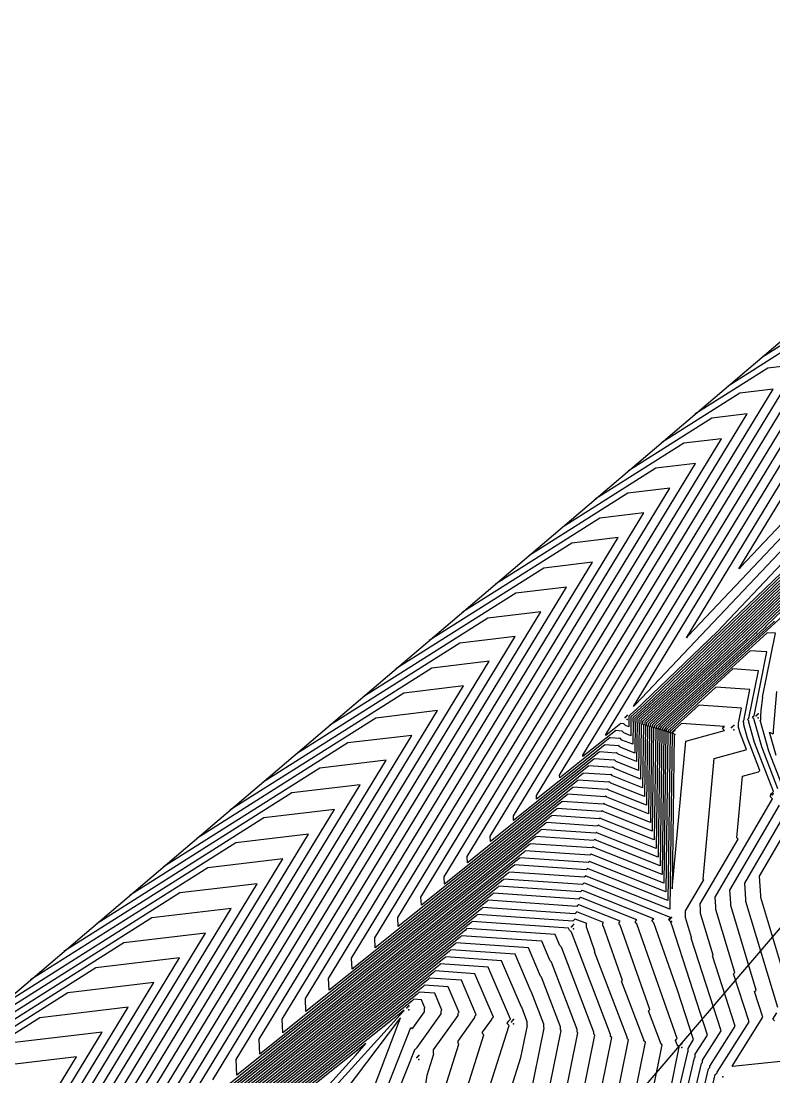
# Model space of a CAD drawing. Header units: metres. Extents: x 419582 to 423558, y 4805372 to 4807539.
# Drawn here: x 421824.7 to 421898.9, y 4806538.3 to 4806642.4 of the extents above; entities that cross this region are included whole.
import ezdxf

# ---------------------------------------------------------------- set-up
doc = ezdxf.new("R2010")
doc.units = ezdxf.units.M
for name, color, linetype in [('C-TINN', 4, 'Continuous'), ('C-TINN-BNDY', 110, 'Continuous'), ('C-TOPO-MAJR', 9, 'Continuous'), ('C-TOPO-MINR', 8, 'Continuous')]:
    doc.layers.add(name, color=color, linetype=linetype)

msp = doc.modelspace()

# ---------------------------------------------------------------- linework, layer by layer
at = {"color": 31, "lineweight": 30, "true_color": 0xffbd7a, "elevation": 1718.01}
msp.add_lwpolyline([(423449.83, 4807399.59), (423130.59, 4807500.11), (421950.92, 4806613), (421795.04, 4806430.99), (421305.02, 4806147.04), (421305.02, 4806147.04), (420630.08, 4805770.97), (419765.16, 4805549.54), (419617.36, 4805580.09)], dxfattribs=at)
at = {"layer": 'C-TINN', "color": 4, "linetype": 'Continuous', "lineweight": -3}
for p in [(421884.46, 4806573.93, 1821.84), (421897.29, 4806574.02, 1803.81), (421897.39, 4806574.12, 1803.81), (421884.26, 4806573.73, 1821.84), (421884.36, 4806573.83, 1821.84), (421884.46, 4806573.53, 1821.84), (421894.96, 4806572.94, 1799.07), (421897.19, 4806573.92, 1803.81), (421897.39, 4806573.72, 1803.81), (421888.97, 4806572.28, 1798.62), (421889.07, 4806572.38, 1798.62), (421889.17, 4806572.48, 1798.62), (421889.17, 4806572.08, 1798.62), (421894.76, 4806572.74, 1799.07), (421894.86, 4806572.84, 1799.07), (421894.96, 4806572.54, 1799.07), (421898.76, 4806566.13, 1802.05), (421898.86, 4806566.23, 1802.05), (421878.97, 4806553.11, 1793.22), (421879.07, 4806553.21, 1793.22), (421879.17, 4806553.31, 1793.22), (421888.64, 4806553.83, 1799.07), (421888.74, 4806553.93, 1799.07), (421888.84, 4806554.03, 1799.07), (421888.84, 4806553.63, 1799.07), (421879.17, 4806552.91, 1793.22), (421862.72, 4806545.1, 1781.07), (421862.82, 4806545.2, 1781.07), (421862.92, 4806545.3, 1781.07), (421862.92, 4806544.9, 1781.07), (421873.05, 4806543.74, 1787.18), (421873.15, 4806543.84, 1787.18), (421873.25, 4806543.94, 1787.18), (421873.25, 4806543.54, 1787.18), (421889.66, 4806541.4, 1797.17), (421889.76, 4806541.5, 1797.17), (421889.86, 4806541.6, 1797.17), (421889.86, 4806541.2, 1797.17), (421863.7, 4806540.22, 1783.4), (421863.8, 4806540.32, 1783.4), (421863.9, 4806540.42, 1783.4), (421863.9, 4806540.02, 1783.4), (421893.88, 4806538.3, 1802.77)]:
    msp.add_point(p, dxfattribs=at)
at = {"layer": 'C-TINN-BNDY', "color": 110, "linetype": 'Continuous', "lineweight": -3, "flags": 128}
msp.add_lwpolyline([(421193.45, 4806114.76), (421316.74, 4806181.07), (421324.23, 4806185.31), (421416.34, 4806233.29), (421455.96, 4806255.55), (421534.88, 4806300.35), (421936.98, 4806642.67), (421937.08, 4806642.77), (421937.18, 4806642.87), (421963.15, 4806666.69), (422251.15, 4806867.33), (422367.39, 4806957.21), (422449.57, 4807014.1), (422473.63, 4807031.8), (422600.66, 4807130.15), (422687.35, 4807196.06), (422733.46, 4807229.97)], dxfattribs=at)
at = {"layer": 'C-TOPO-MAJR', "color": 9, "linetype": 'Continuous', "lineweight": -3, "flags": 128}
for points, elevation in [([(421903.95, 4806592.13), (421886.16, 4806575.02), (421886.15, 4806575.01), (421886.13, 4806575), (421884.83, 4806573.82), (421884.83, 4806573.81), (421884.82, 4806573.8), (421884.82, 4806573.43), (421884.83, 4806573.42), (421884.81, 4806571.95), (421884.12, 4806572.23), (421883.93, 4806572.42), (421883.93, 4806572.41), (421883.92, 4806572.4), (421883.3, 4806572.45), (421883.29, 4806572.44), (421883.29, 4806572.44), (421880.07, 4806569.88), (421880.07, 4806570.04), (421906.47, 4806613.43)], 1820), ([(421903.86, 4806613.12), (421897.69, 4806609.22)], 1820), ([(421914.65, 4806600.95), (421890.77, 4806578), (421890.73, 4806577.95), (421890.69, 4806577.91), (421885.85, 4806573.5), (421885.82, 4806573.47), (421885.79, 4806573.44), (421885.79, 4806573.16), (421885.85, 4806573.1), (421885.78, 4806567.67), (421883.2, 4806568.7), (421883.04, 4806568.85), (421883.02, 4806568.83), (421883, 4806568.8), (421880.68, 4806568.96), (421880.66, 4806568.94), (421880.65, 4806568.93), (421868.7, 4806559.4), (421868.67, 4806560.03), (421893.75, 4806601.24), (421890.05, 4806600.8), (421881.31, 4806595.28)], 1815), ([(421907.4, 4806592.52), (421895.38, 4806580.97), (421895.31, 4806580.9), (421895.24, 4806580.83), (421886.86, 4806573.19), (421886.81, 4806573.14), (421886.76, 4806573.09), (421886.76, 4806572.89), (421886.86, 4806572.79), (421886.74, 4806563.39), (421882.27, 4806565.17), (421882.15, 4806565.28), (421882.11, 4806565.24), (421882.07, 4806565.2), (421878.06, 4806565.47), (421878.03, 4806565.44), (421878, 4806565.42), (421857.32, 4806548.93), (421857.27, 4806550.01), (421881.02, 4806589.05), (421876.24, 4806588.48), (421864.93, 4806581.33)], 1810), ([(421899.79, 4806583.74), (421887.88, 4806572.88), (421887.8, 4806572.81), (421887.73, 4806572.73), (421887.73, 4806572.62), (421887.88, 4806572.48), (421887.7, 4806559.11), (421881.35, 4806561.63), (421881.27, 4806561.71), (421881.21, 4806561.66), (421881.15, 4806561.6), (421875.45, 4806561.99), (421875.4, 4806561.95), (421875.36, 4806561.9), (421845.95, 4806538.46), (421845.87, 4806540), (421868.3, 4806576.86), (421862.43, 4806576.15), (421848.55, 4806567.38)], 1805), ([(421899.15, 4806570), (421898.5, 4806572.28), (421898.82, 4806572.13), (421898.86, 4806572.16), (421898.89, 4806572.2), (421898.89, 4806572.46), (421899.23, 4806576.3)], 1805), ([(421888.54, 4806525.78), (421891.79, 4806539.63), (421891.84, 4806539.68), (421891.89, 4806539.73), (421891.89, 4806539.93), (421893.74, 4806542.85), (421890.78, 4806551.99), (421890.8, 4806552.01), (421890.81, 4806552.03), (421890.22, 4806554), (421890.22, 4806554.36), (421890.2, 4806554.67), (421892, 4806557.74), (421891.94, 4806557.81), (421893.03, 4806569.69), (421896.15, 4806570.54), (421896.18, 4806570.57), (421896.21, 4806570.6), (421895.62, 4806572.14), (421895.44, 4806572.77), (421895.44, 4806573.09), (421895.4, 4806573.13), (421895.42, 4806573.15), (421895.44, 4806573.17), (421895.74, 4806574.66), (421891.51, 4806574.95), (421888.89, 4806572.57), (421888.8, 4806572.47), (421888.7, 4806572.38), (421888.7, 4806572.35), (421888.89, 4806572.17), (421888.66, 4806554.83), (421880.42, 4806558.1), (421880.38, 4806558.15), (421880.3, 4806558.07), (421880.22, 4806557.99), (421872.83, 4806558.5), (421872.77, 4806558.45), (421872.72, 4806558.39), (421834.58, 4806527.99)], 1800), ([(421834.47, 4806529.98), (421855.58, 4806564.66), (421848.62, 4806563.83), (421832.16, 4806553.44)], 1800), ([(421900.31, 4806547.11), (421897.64, 4806555.99), (421897.64, 4806556.15), (421897.51, 4806558.09), (421900.6, 4806563.37)], 1805), ([(421880.18, 4806511.64), (421886.25, 4806541.71), (421886.1, 4806541.86), (421886.1, 4806541.95), (421883.9, 4806547.72), (421883.94, 4806547.77), (421883.99, 4806547.81), (421882.11, 4806553.13), (421882.05, 4806553.19), (421882.05, 4806553.47), (421882.08, 4806553.5), (421882.11, 4806553.53), (421879.5, 4806554.57), (421879.49, 4806554.58), (421879.39, 4806554.49), (421879.3, 4806554.39), (421870.21, 4806555.01), (421870.15, 4806554.95), (421870.08, 4806554.88), (421823.2, 4806517.52)], 1795), ([(421823.07, 4806519.96), (421842.85, 4806552.47), (421834.81, 4806551.51), (421815.78, 4806539.49)], 1795), ([(421875.75, 4806532.04), (421877.94, 4806542.88), (421877.88, 4806542.94), (421877.88, 4806543.22), (421876.01, 4806548.13), (421875.92, 4806548.22), (421874.72, 4806551.04), (421867.59, 4806551.53), (421867.52, 4806551.45), (421867.44, 4806551.37), (421811.83, 4806507.04)], 1790), ([(421866.08, 4806535.91), (421867.86, 4806541.51), (421867.77, 4806541.59), (421867.77, 4806541.83), (421869.44, 4806544.15), (421869.44, 4806544.3), (421869.5, 4806544.36), (421869.56, 4806544.43), (421868.11, 4806547.83), (421864.98, 4806548.04), (421864.89, 4806547.95), (421864.8, 4806547.86), (421800.45, 4806496.57)], 1785), ([(421768.58, 4806442.22), (421857.64, 4806540.4), (421858.68, 4806541.58), (421789.08, 4806486.1)], 1780), ([(421811.67, 4806509.95), (421830.13, 4806540.28), (421821, 4806539.19), (421799.4, 4806525.54)], 1790)]:
    msp.add_lwpolyline(points, dxfattribs=dict(at, elevation=elevation))
at = {"layer": 'C-TOPO-MINR', "color": 8, "linetype": 'Continuous', "lineweight": -3, "flags": 128}
for points, elevation in [([(421926.76, 4806621.44), (421895.64, 4806588.56), (421895.56, 4806588.48), (421895.48, 4806588.4), (421916.65, 4806623.19)], 1824), ([(421925.48, 4806618.79), (421890.46, 4806581.79), (421890.37, 4806581.7), (421890.29, 4806581.61), (421914.1, 4806620.75)], 1823), ([(421924.2, 4806616.13), (421885.29, 4806575.01), (421885.19, 4806574.92), (421885.09, 4806574.82), (421911.56, 4806618.31)], 1822), ([(421922.92, 4806613.47), (421893.36, 4806582.24), (421885.23, 4806574.43), (421885.23, 4806574.42), (421885.22, 4806574.42), (421884.63, 4806573.88), (421884.63, 4806573.87), (421884.62, 4806573.87), (421884.62, 4806573.48), (421884.63, 4806573.48), (421884.62, 4806572.81), (421884.3, 4806572.94), (421884.11, 4806573.13), (421884.11, 4806573.13), (421884.1, 4806573.12), (421883.82, 4806573.14), (421883.82, 4806573.14), (421883.82, 4806573.14), (421882.35, 4806571.97), (421882.34, 4806572.05), (421909.01, 4806615.87)], 1821), ([(421914.55, 4806602.01), (421887.08, 4806575.62), (421887.06, 4806575.6), (421887.04, 4806575.58), (421885.04, 4806573.75), (421885.02, 4806573.74), (421885.01, 4806573.73), (421885.01, 4806573.38), (421885.04, 4806573.35), (421885.01, 4806571.1), (421883.94, 4806571.52), (421883.75, 4806571.7), (421883.74, 4806571.69), (421883.74, 4806571.68), (421882.77, 4806571.75), (421882.77, 4806571.74), (421882.76, 4806571.74), (421877.8, 4806567.78), (421877.79, 4806568.04), (421903.93, 4806610.99)], 1819), ([(421901.1, 4806610.66), (421894.42, 4806606.44)], 1819), ([(421919, 4806606), (421888, 4806576.21), (421887.98, 4806576.19), (421887.95, 4806576.17), (421885.24, 4806573.69), (421885.22, 4806573.67), (421885.21, 4806573.66), (421885.21, 4806573.32), (421885.24, 4806573.29), (421885.2, 4806570.24), (421883.75, 4806570.82), (421883.58, 4806570.99), (421883.56, 4806570.98), (421883.55, 4806570.96), (421882.25, 4806571.05), (421882.24, 4806571.04), (421882.23, 4806571.03), (421875.52, 4806565.69), (421875.51, 4806566.04), (421901.38, 4806608.56), (421898.34, 4806608.19), (421891.14, 4806603.65)], 1818), ([(421917.55, 4806604.32), (421888.92, 4806576.81), (421888.89, 4806576.78), (421888.86, 4806576.75), (421885.44, 4806573.63), (421885.42, 4806573.61), (421885.4, 4806573.59), (421885.4, 4806573.27), (421885.44, 4806573.23), (421885.39, 4806569.39), (421883.57, 4806570.11), (421883.4, 4806570.28), (421883.38, 4806570.26), (421883.37, 4806570.24), (421881.73, 4806570.35), (421881.71, 4806570.34), (421881.7, 4806570.33), (421873.25, 4806563.59), (421873.23, 4806564.03), (421898.84, 4806606.12), (421895.58, 4806605.73), (421887.86, 4806600.86)], 1817), ([(421916.1, 4806602.63), (421889.84, 4806577.4), (421889.81, 4806577.37), (421889.78, 4806577.33), (421885.64, 4806573.57), (421885.62, 4806573.54), (421885.59, 4806573.52), (421885.59, 4806573.22), (421885.64, 4806573.17), (421885.58, 4806568.53), (421883.38, 4806569.4), (421883.22, 4806569.56), (421883.2, 4806569.54), (421883.18, 4806569.52), (421881.2, 4806569.66), (421881.19, 4806569.64), (421881.17, 4806569.63), (421870.97, 4806561.5), (421870.95, 4806562.03), (421896.29, 4806603.68), (421892.82, 4806603.26), (421884.59, 4806598.07)], 1816), ([(421913.2, 4806599.26), (421891.69, 4806578.59), (421891.64, 4806578.54), (421891.6, 4806578.5), (421886.05, 4806573.44), (421886.02, 4806573.41), (421885.98, 4806573.37), (421885.98, 4806573.11), (421886.05, 4806573.04), (421885.97, 4806566.82), (421883.01, 4806567.99), (421882.87, 4806568.14), (421882.84, 4806568.11), (421882.81, 4806568.08), (421880.16, 4806568.26), (421880.14, 4806568.24), (421880.12, 4806568.22), (421866.42, 4806557.31), (421866.39, 4806558.02), (421891.2, 4806598.8), (421887.29, 4806598.33), (421878.03, 4806592.49)], 1814), ([(421911.75, 4806597.58), (421892.61, 4806579.18), (421892.56, 4806579.13), (421892.51, 4806579.08), (421886.25, 4806573.38), (421886.22, 4806573.34), (421886.18, 4806573.3), (421886.18, 4806573.05), (421886.25, 4806572.98), (421886.16, 4806565.96), (421882.83, 4806567.28), (421882.69, 4806567.42), (421882.66, 4806567.39), (421882.63, 4806567.36), (421879.63, 4806567.57), (421879.61, 4806567.54), (421879.59, 4806567.52), (421864.15, 4806555.22), (421864.11, 4806556.02), (421888.66, 4806596.36), (421884.53, 4806595.87), (421874.76, 4806589.7)], 1813), ([(421910.3, 4806595.89), (421893.53, 4806579.78), (421893.47, 4806579.72), (421893.42, 4806579.66), (421886.46, 4806573.32), (421886.41, 4806573.27), (421886.37, 4806573.23), (421886.37, 4806573), (421886.46, 4806572.92), (421886.35, 4806565.1), (421882.64, 4806566.58), (421882.51, 4806566.71), (421882.48, 4806566.67), (421882.44, 4806566.64), (421879.11, 4806566.87), (421879.09, 4806566.84), (421879.06, 4806566.82), (421861.87, 4806553.12), (421861.83, 4806554.02), (421886.11, 4806593.93), (421881.77, 4806593.41), (421871.48, 4806586.91)], 1812), ([(421908.85, 4806594.21), (421894.45, 4806580.37), (421894.39, 4806580.31), (421894.33, 4806580.24), (421886.66, 4806573.25), (421886.61, 4806573.21), (421886.57, 4806573.16), (421886.57, 4806572.95), (421886.66, 4806572.85), (421886.55, 4806564.25), (421882.46, 4806565.87), (421882.33, 4806566), (421882.29, 4806565.96), (421882.26, 4806565.92), (421878.59, 4806566.17), (421878.56, 4806566.14), (421878.53, 4806566.12), (421859.6, 4806551.03), (421859.55, 4806552.01), (421883.57, 4806591.49), (421879.01, 4806590.94), (421868.2, 4806584.12)], 1811), ([(421905.95, 4806590.84), (421896.3, 4806581.56), (421896.22, 4806581.49), (421896.15, 4806581.41), (421887.06, 4806573.13), (421887.01, 4806573.07), (421886.95, 4806573.02), (421886.95, 4806572.84), (421887.06, 4806572.73), (421886.93, 4806562.53), (421882.09, 4806564.46), (421881.98, 4806564.57), (421881.93, 4806564.52), (421881.89, 4806564.48), (421877.54, 4806564.78), (421877.51, 4806564.74), (421877.48, 4806564.71), (421855.05, 4806546.84), (421854.99, 4806548.01), (421878.48, 4806586.61), (421873.48, 4806586.01), (421861.65, 4806578.54)], 1809), ([(421904.5, 4806589.15), (421897.22, 4806582.16), (421897.14, 4806582.07), (421897.06, 4806581.99), (421887.27, 4806573.07), (421887.21, 4806573.01), (421887.15, 4806572.95), (421887.15, 4806572.78), (421887.27, 4806572.67), (421887.12, 4806561.68), (421881.9, 4806563.75), (421881.8, 4806563.86), (421881.75, 4806563.81), (421881.7, 4806563.76), (421877.02, 4806564.08), (421876.98, 4806564.05), (421876.95, 4806564.01), (421852.77, 4806544.74), (421852.71, 4806546.01), (421875.93, 4806584.17), (421870.72, 4806583.55), (421858.38, 4806575.75)], 1808), ([(421903.05, 4806587.47), (421898.14, 4806582.75), (421898.05, 4806582.66), (421897.97, 4806582.57), (421887.47, 4806573), (421887.41, 4806572.94), (421887.34, 4806572.88), (421887.34, 4806572.73), (421887.47, 4806572.6), (421887.31, 4806560.82), (421881.72, 4806563.05), (421881.62, 4806563.14), (421881.57, 4806563.09), (421881.52, 4806563.04), (421876.49, 4806563.38), (421876.46, 4806563.35), (421876.42, 4806563.31), (421850.5, 4806542.65), (421850.43, 4806544), (421873.39, 4806581.73), (421867.96, 4806581.08), (421855.1, 4806572.96)], 1807), ([(421898.97, 4806583.25), (421898.88, 4806583.16), (421887.67, 4806572.94), (421887.6, 4806572.87), (421887.54, 4806572.8), (421887.54, 4806572.68), (421887.67, 4806572.54), (421887.51, 4806559.96), (421881.53, 4806562.34), (421881.44, 4806562.43), (421881.39, 4806562.37), (421881.33, 4806562.32), (421875.97, 4806562.68), (421875.93, 4806562.65), (421875.89, 4806562.61), (421848.23, 4806540.55), (421848.15, 4806542), (421870.85, 4806579.29), (421865.2, 4806578.62), (421851.82, 4806570.17)], 1806), ([(421899.71, 4806567.14), (421898.44, 4806570.43), (421897.57, 4806573.49), (421897.62, 4806573.47), (421897.62, 4806573.47), (421897.63, 4806573.48), (421897.63, 4806573.85), (421897.68, 4806574.47), (421897.67, 4806574.48), (421897.84, 4806575.72), (421897.81, 4806575.76), (421899.07, 4806582.06), (421898.28, 4806582.11), (421888.08, 4806572.82), (421888, 4806572.74), (421887.93, 4806572.66), (421887.93, 4806572.57), (421888.08, 4806572.42), (421887.89, 4806558.25), (421881.16, 4806560.93), (421881.09, 4806561), (421881.02, 4806560.94), (421880.96, 4806560.88), (421874.92, 4806561.29), (421874.88, 4806561.25), (421874.83, 4806561.2), (421843.68, 4806536.37)], 1804), ([(421899.32, 4806566.72), (421897.74, 4806570.86), (421896.97, 4806573.52), (421896.97, 4806573.59), (421896.81, 4806573.75), (421896.89, 4806573.84), (421896.97, 4806573.92), (421898.24, 4806580.21), (421896.58, 4806580.32), (421888.28, 4806572.75), (421888.2, 4806572.67), (421888.12, 4806572.59), (421888.12, 4806572.52), (421888.28, 4806572.35), (421888.08, 4806557.4), (421880.98, 4806560.22), (421880.91, 4806560.29), (421880.84, 4806560.22), (421880.78, 4806560.16), (421874.4, 4806560.59), (421874.35, 4806560.55), (421874.31, 4806560.5), (421841.4, 4806534.27)], 1803), ([(421892.25, 4806534.68), (421893.15, 4806538.53), (421893.24, 4806538.61), (421893.33, 4806538.7), (421893.33, 4806538.75), (421896.48, 4806543.73), (421894.94, 4806548.47), (421895, 4806548.53), (421895.06, 4806548.58), (421893.19, 4806554.8), (421893.19, 4806555.08), (421893.13, 4806556.03), (421898.79, 4806565.73), (421898.59, 4806565.93), (421898.62, 4806566.22), (421898.7, 4806566.24), (421898.79, 4806566.34), (421898.89, 4806566.43), (421897.03, 4806571.29), (421896.46, 4806573.27), (421896.46, 4806573.42), (421896.34, 4806573.55), (421896.4, 4806573.61), (421896.46, 4806573.67), (421897.41, 4806578.36), (421894.89, 4806578.53), (421888.48, 4806572.69), (421888.4, 4806572.61), (421888.31, 4806572.52), (421888.31, 4806572.46), (421888.48, 4806572.29), (421888.28, 4806556.54), (421880.79, 4806559.51), (421880.73, 4806559.57), (421880.66, 4806559.51), (421880.59, 4806559.44), (421873.88, 4806559.9), (421873.83, 4806559.85), (421873.78, 4806559.8), (421839.13, 4806532.18)], 1802), ([(421890.39, 4806530.23), (421892.47, 4806539.08), (421892.54, 4806539.15), (421892.61, 4806539.22), (421892.61, 4806539.34), (421895.11, 4806543.29), (421892.86, 4806550.23), (421892.9, 4806550.27), (421892.94, 4806550.31), (421891.7, 4806554.4), (421891.7, 4806554.72), (421891.66, 4806555.35), (421895.39, 4806561.74), (421895.26, 4806561.87), (421895.82, 4806567.95), (421897.42, 4806568.39), (421897.49, 4806568.45), (421897.55, 4806568.52), (421896.32, 4806571.71), (421895.95, 4806573.02), (421895.95, 4806573.26), (421895.87, 4806573.34), (421895.91, 4806573.38), (421895.95, 4806573.42), (421896.57, 4806576.51), (421893.2, 4806576.74), (421888.69, 4806572.63), (421888.6, 4806572.54), (421888.51, 4806572.45), (421888.51, 4806572.41), (421888.69, 4806572.23), (421888.47, 4806555.68), (421880.61, 4806558.81), (421880.55, 4806558.86), (421880.48, 4806558.79), (421880.41, 4806558.72), (421873.35, 4806559.2), (421873.3, 4806559.15), (421873.25, 4806559.1), (421836.85, 4806530.08)], 1801), ([(421843.59, 4806537.99), (421865.76, 4806574.42), (421859.67, 4806573.69), (421845.27, 4806564.59)], 1804), ([(421841.31, 4806535.99), (421863.21, 4806571.98), (421856.91, 4806571.23), (421841.99, 4806561.8)], 1803), ([(421839.03, 4806533.99), (421860.67, 4806569.54), (421854.15, 4806568.76), (421838.72, 4806559.01)], 1802), ([(421836.75, 4806531.98), (421858.12, 4806567.1), (421851.39, 4806566.3), (421835.44, 4806556.23)], 1801), ([(421899.91, 4806539.84), (421894.84, 4806539.33), (421894.8, 4806539.36), (421897.84, 4806544.17), (421897.02, 4806546.71), (421897.1, 4806546.78), (421897.18, 4806546.86), (421894.67, 4806555.19), (421894.67, 4806555.44), (421894.59, 4806556.72), (421899.49, 4806565.11)], 1803), ([(421899.3, 4806545.14), (421896.16, 4806555.59), (421896.16, 4806555.79), (421896.05, 4806557.4), (421900.05, 4806564.24)], 1804), ([(421832.19, 4806527.98), (421853.03, 4806562.23), (421845.86, 4806561.37), (421828.89, 4806550.65)], 1799), ([(421829.91, 4806525.97), (421850.49, 4806559.79), (421843.1, 4806558.9), (421825.61, 4806547.86)], 1798), ([(421827.63, 4806523.97), (421847.94, 4806557.35), (421840.34, 4806556.44), (421822.33, 4806545.07)], 1797), ([(421886.68, 4806521.33), (421891.11, 4806540.19), (421891.14, 4806540.22), (421891.17, 4806540.25), (421891.17, 4806540.52), (421892.37, 4806542.41), (421888.88, 4806553.19), (421888.72, 4806553.62), (421888.53, 4806553.82), (421888.53, 4806553.82), (421888.63, 4806553.92), (421888.72, 4806554.02), (421880.24, 4806557.39), (421880.2, 4806557.43), (421880.12, 4806557.35), (421880.04, 4806557.27), (421872.3, 4806557.8), (421872.25, 4806557.75), (421872.19, 4806557.69), (421832.3, 4806525.89)], 1799), ([(421888.63, 4806536.54), (421889.58, 4806541.24), (421889.38, 4806541.44), (421889.38, 4806541.44), (421889.21, 4806541.9), (421889.3, 4806541.99), (421889.4, 4806542.09), (421885.42, 4806553.38), (421885.29, 4806553.5), (421885.29, 4806553.65), (421885.35, 4806553.71), (421885.42, 4806553.78), (421879.87, 4806555.98), (421879.84, 4806556.01), (421879.76, 4806555.92), (421879.67, 4806555.83), (421871.26, 4806556.41), (421871.2, 4806556.35), (421871.14, 4806556.29), (421827.75, 4806521.71)], 1797), ([(421884.83, 4806516.89), (421890.43, 4806540.74), (421890.44, 4806540.76), (421890.46, 4806540.77), (421890.46, 4806541.11), (421891, 4806541.97), (421889.41, 4806546.86), (421887.07, 4806553.5), (421886.91, 4806553.66), (421886.91, 4806553.73), (421886.99, 4806553.82), (421887.07, 4806553.9), (421880.05, 4806556.69), (421880.02, 4806556.72), (421879.94, 4806556.64), (421879.85, 4806556.55), (421871.78, 4806557.11), (421871.72, 4806557.05), (421871.66, 4806556.99), (421830.03, 4806523.8)], 1798), ([(421881.38, 4806509.14), (421887.91, 4806541.47), (421887.74, 4806541.65), (421887.74, 4806541.7), (421886.55, 4806544.81), (421886.62, 4806544.88), (421886.69, 4806544.95), (421883.77, 4806553.25), (421883.67, 4806553.35), (421883.67, 4806553.56), (421883.72, 4806553.6), (421883.77, 4806553.65), (421879.68, 4806555.27), (421879.66, 4806555.29), (421879.57, 4806555.2), (421879.48, 4806555.11), (421870.73, 4806555.71), (421870.67, 4806555.65), (421870.61, 4806555.58), (421825.48, 4806519.61)], 1796), ([(421825.35, 4806521.97), (421845.4, 4806554.91), (421837.58, 4806553.97), (421819.06, 4806542.28)], 1796), ([(421879.29, 4806515.72), (421884.59, 4806541.94), (421884.45, 4806542.08), (421884.45, 4806542.21), (421881.24, 4806550.64), (421881.26, 4806550.66), (421881.28, 4806550.68), (421880.46, 4806553.01), (421880.43, 4806553.03), (421880.43, 4806553.38), (421880.45, 4806553.39), (421880.46, 4806553.41), (421879.31, 4806553.86), (421879.31, 4806553.87), (421879.21, 4806553.77), (421879.11, 4806553.67), (421869.69, 4806554.32), (421869.62, 4806554.25), (421869.55, 4806554.18), (421820.93, 4806515.42)], 1794), ([(421878.41, 4806519.8), (421882.93, 4806542.18), (421882.81, 4806542.29), (421882.81, 4806542.46), (421878.95, 4806552.58), (421878.76, 4806552.78), (421878.68, 4806552.97), (421869.16, 4806553.62), (421869.09, 4806553.55), (421869.02, 4806553.48), (421818.65, 4806513.33)], 1793), ([(421876.63, 4806527.96), (421879.6, 4806542.65), (421879.52, 4806542.72), (421879.52, 4806542.97), (421876.99, 4806549.61), (421876.87, 4806549.74), (421876.04, 4806551.68), (421868.12, 4806552.22), (421868.04, 4806552.15), (421867.97, 4806552.07), (421814.1, 4806509.14)], 1791), ([(421877.52, 4806523.88), (421881.26, 4806542.41), (421881.17, 4806542.51), (421881.17, 4806542.71), (421877.97, 4806551.1), (421877.81, 4806551.26), (421877.36, 4806552.33), (421868.64, 4806552.92), (421868.57, 4806552.85), (421868.49, 4806552.78), (421816.38, 4806511.23)], 1792), ([(421870.18, 4806528.2), (421873.98, 4806540.2), (421874.61, 4806543.35), (421874.6, 4806543.36), (421874.6, 4806543.73), (421874.05, 4806545.16), (421874.03, 4806545.18), (421872.07, 4806549.75), (421866.55, 4806550.13), (421866.46, 4806550.05), (421866.38, 4806549.97), (421807.28, 4806502.86)], 1788), ([(421874.86, 4806536.12), (421876.28, 4806543.11), (421876.24, 4806543.15), (421876.24, 4806543.48), (421875.03, 4806546.64), (421874.97, 4806546.7), (421873.4, 4806550.4), (421867.07, 4806550.83), (421866.99, 4806550.75), (421866.91, 4806550.67), (421809.55, 4806504.95)], 1789), ([(421820.79, 4806517.96), (421840.31, 4806550.03), (421832.05, 4806549.05), (421812.5, 4806536.7)], 1794), ([(421868.81, 4806530.77), (421872.8, 4806543.37), (421872.61, 4806543.56), (421872.61, 4806543.58), (421872.75, 4806543.77), (421872.75, 4806543.79), (421872.85, 4806543.88), (421872.95, 4806543.98), (421870.75, 4806549.11), (421866.02, 4806549.44), (421865.94, 4806549.35), (421865.85, 4806549.26), (421805, 4806500.76)], 1787), ([(421867.45, 4806533.34), (421870.33, 4806542.44), (421870.19, 4806542.58), (421870.19, 4806542.7), (421871.09, 4806543.96), (421871.09, 4806544.04), (421871.17, 4806544.12), (421871.26, 4806544.2), (421869.43, 4806548.47), (421865.5, 4806548.74), (421865.41, 4806548.65), (421865.32, 4806548.56), (421802.73, 4806498.67)], 1786), ([(421861.48, 4806516.69), (421864.72, 4806538.48), (421865.38, 4806540.58), (421865.35, 4806540.61), (421865.35, 4806540.95), (421867.78, 4806544.34), (421867.78, 4806544.55), (421867.83, 4806544.6), (421867.87, 4806544.65), (421866.79, 4806547.18), (421864.45, 4806547.34), (421864.36, 4806547.25), (421864.27, 4806547.16), (421798.18, 4806494.48)], 1784), ([(421818.51, 4806515.96), (421837.76, 4806547.6), (421829.29, 4806546.58), (421809.23, 4806533.91)], 1793), ([(421857.21, 4806528.13), (421863.11, 4806543.15), (421863.23, 4806543.03), (421863.27, 4806543.07), (421863.31, 4806543.11), (421864.46, 4806544.72), (421864.46, 4806545.06), (421864.48, 4806545.08), (421864.49, 4806545.09), (421864.15, 4806545.9), (421863.41, 4806545.95), (421863.31, 4806545.85), (421863.21, 4806545.75), (421793.63, 4806490.29)], 1782), ([(421861.84, 4806536.77), (421863.53, 4806541.06), (421863.57, 4806541.02), (421863.65, 4806541.11), (421863.73, 4806541.19), (421866.12, 4806544.53), (421866.12, 4806544.81), (421866.15, 4806544.84), (421866.18, 4806544.87), (421865.47, 4806546.54), (421863.93, 4806546.65), (421863.83, 4806546.55), (421863.74, 4806546.46), (421795.9, 4806492.38)], 1783), ([(421770.42, 4806443.4), (421862.39, 4806544.79), (421862.46, 4806544.87), (421791.35, 4806488.19)], 1781), ([(421816.23, 4806513.95), (421835.22, 4806545.16), (421826.53, 4806544.12), (421805.95, 4806531.12)], 1792), ([(421858.7, 4806535.21), (421862.11, 4806544.12), (421862.11, 4806544.12), (421862.11, 4806544.11), (421861.91, 4806543.89), (421813.81, 4806480.32)], 1781), ([(421899, 4806543.81), (421898.82, 4806543.99), (421899.21, 4806544.61)], 1804), ([(421813.95, 4806511.95), (421832.68, 4806542.72), (421823.77, 4806541.65), (421802.67, 4806528.33)], 1791)]:
    msp.add_lwpolyline(points, dxfattribs=dict(at, elevation=elevation))
at = {"layer": 'C-TOPO-MINR', "color": 8, "linetype": 'Continuous', "lineweight": -3, "elevation": 1799, "flags": 128}
msp.add_lwpolyline([(421890.23, 4806571.42), (421894.06, 4806572.47), (421893.89, 4806572.64), (421893.89, 4806572.7), (421893.97, 4806572.78), (421894.06, 4806572.87), (421889.81, 4806573.16), (421889.09, 4806572.5), (421888.99, 4806572.41), (421888.9, 4806572.31), (421888.9, 4806572.3), (421889.09, 4806572.1), (421888.89, 4806556.84), (421890.23, 4806571.42)], close=True, dxfattribs=at)

doc.saveas('drawing.dxf')
